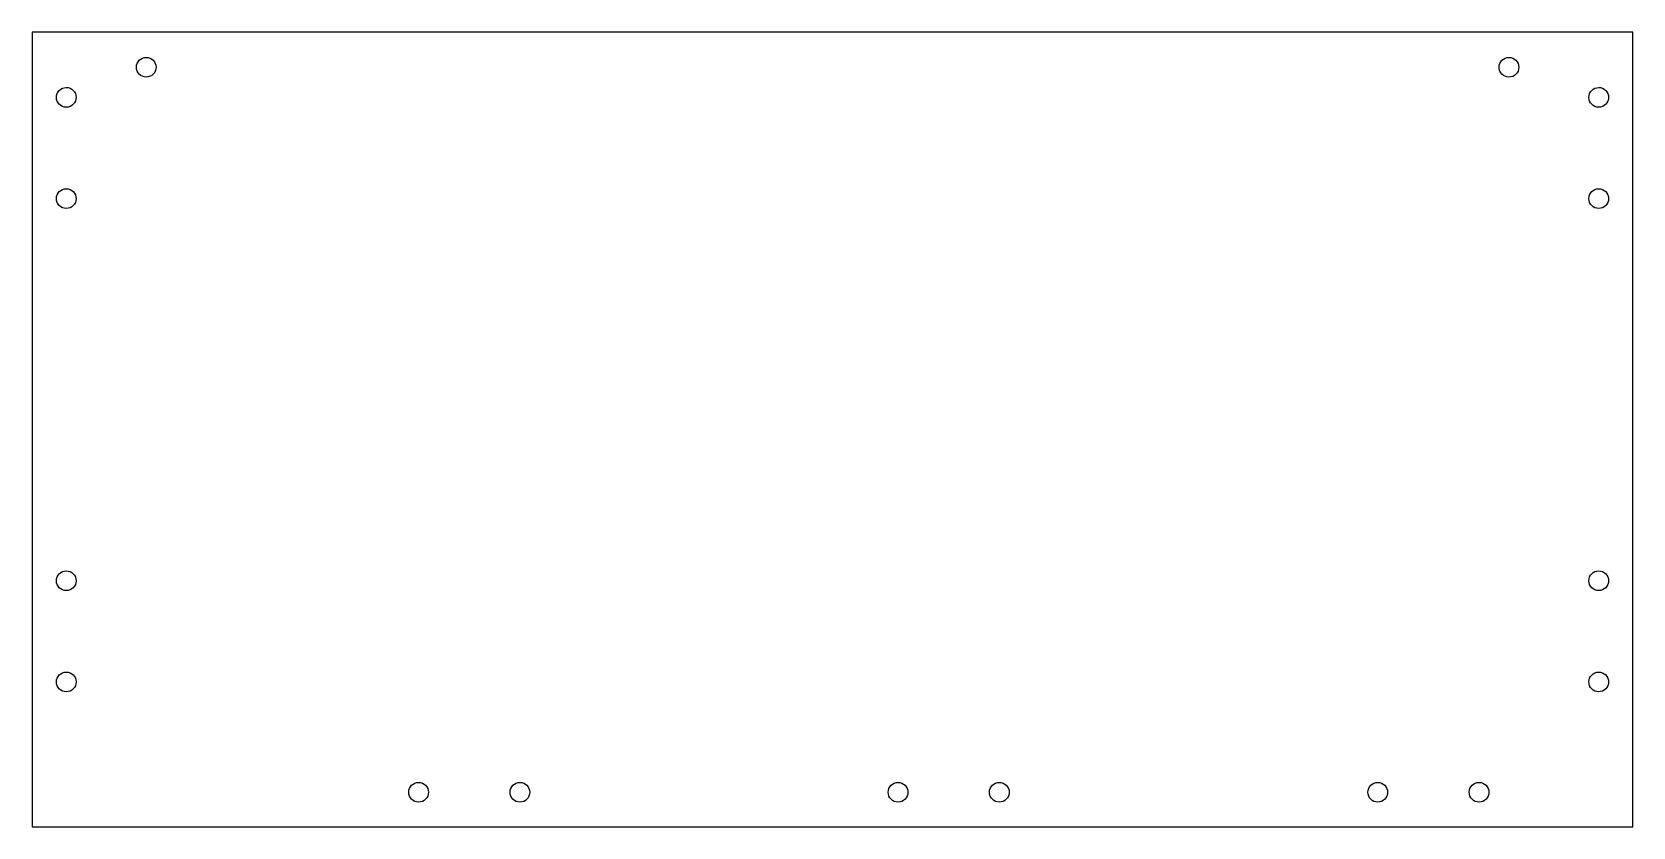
# Model space of a CAD drawing. Header units: millimetres. Extents: x 3 to 337, y -208 to -42.
import ezdxf

# ---------------------------------------------------------------- set-up
doc = ezdxf.new("R2010")
doc.units = ezdxf.units.MM
doc.layers.get('0').update_dxf_attribs({"linetype": 'CONTINUOUS'})

msp = doc.modelspace()

# ---------------------------------------------------------------- linework, layer by layer
msp.add_lwpolyline([(337.106611, -207.876619), (337.106611, -42.111223), (3.323382, -42.111223), (3.323382, -207.876619), (4.67776, -207.876566)], close=True)
for points in [[(25.074147, -49.452911, 303), (25.074148, -48.31579, 303), (25.995965, -47.393973, 303), (27.133086, -47.393973, 303)], [(27.133086, -51.511848, 303), (25.995965, -51.511848, 303), (25.074148, -50.590029, 303), (25.074147, -49.452911, 303)], [(27.133086, -47.393973, 303), (28.270206, -47.393973, 303), (29.192023, -48.31579, 303), (29.192024, -49.452911, 303)], [(29.192024, -49.452911, 303), (29.192023, -50.590029, 303), (28.270206, -51.511848, 303), (27.133086, -51.511848, 303)], [(309.18828, -49.452911, 303), (309.18828, -48.315795, 303), (310.110088, -47.393979, 303), (311.247215, -47.393973, 303)], [(311.247215, -51.511848, 303), (310.110088, -51.51184, 303), (309.18828, -50.590024, 303), (309.18828, -49.452911, 303)], [(311.247215, -47.393973, 303), (311.793288, -47.393968, 303), (312.316978, -47.610889, 303), (312.703111, -47.997017, 303)], [(312.703111, -47.997017, 303), (313.089244, -48.383142, 303), (313.306176, -48.906842, 303), (313.306176, -49.452911, 303)], [(313.306176, -49.452911, 303), (313.306176, -49.998976, 303), (313.089244, -50.522677, 303), (312.703111, -50.908804, 303)], [(312.703111, -50.908804, 303), (312.316978, -51.294929, 303), (311.793288, -51.511853, 303), (311.247215, -51.511848, 303)], [(8.406145, -55.733908, 303), (8.406146, -54.596787, 303), (9.327964, -53.67497, 303), (10.465084, -53.67497, 303)], [(10.465084, -57.792847, 303), (9.327964, -57.792845, 303), (8.406146, -56.871028, 303), (8.406145, -55.733908, 303)], [(10.465084, -53.67497, 303), (11.011148, -53.67497, 303), (11.534848, -53.891892, 303), (11.920974, -54.278017, 303)], [(11.920974, -54.278017, 303), (12.307101, -54.664144, 303), (12.524024, -55.187842, 303), (12.524025, -55.733908, 303)], [(12.524025, -55.733908, 303), (12.524024, -56.279973, 303), (12.307101, -56.803671, 303), (11.920974, -57.189796, 303)], [(327.906307, -55.733908, 303), (327.906307, -54.596792, 303), (328.828116, -53.674976, 303), (329.965215, -53.67497, 303)], [(329.965215, -57.792847, 303), (328.828116, -57.792837, 303), (327.906307, -56.871023, 303), (327.906307, -55.733908, 303)], [(329.965215, -53.67497, 303), (330.511289, -53.674965, 303), (331.034979, -53.891886, 303), (331.421112, -54.278014, 303)], [(331.421112, -54.278014, 303), (331.807245, -54.664139, 303), (332.024176, -55.187842, 303), (332.024176, -55.733908, 303)], [(332.024176, -55.733908, 303), (332.024176, -56.279973, 303), (331.807245, -56.803676, 303), (331.421112, -57.189801, 303)], [(11.920974, -57.189796, 303), (11.534848, -57.575923, 303), (11.011148, -57.792847, 303), (10.465084, -57.792847, 303)], [(331.421112, -57.189801, 303), (331.034979, -57.575929, 303), (330.511289, -57.79285, 303), (329.965215, -57.792847, 303)], [(8.406145, -76.853912, 303), (8.406146, -75.716791, 303), (9.327964, -74.794975, 303), (10.465084, -74.794972, 303)], [(10.465084, -74.794972, 303), (11.011148, -74.794972, 303), (11.534848, -75.011896, 303), (11.920974, -75.398021, 303)], [(11.920974, -75.398021, 303), (12.307101, -75.784146, 303), (12.524024, -76.307847, 303), (12.524025, -76.853912, 303)], [(327.906307, -76.853912, 303), (327.906307, -75.716797, 303), (328.828116, -74.79498, 303), (329.965215, -74.794972, 303)], [(329.965215, -74.794972, 303), (330.511289, -74.79497, 303), (331.034979, -75.011891, 303), (331.421112, -75.398019, 303)], [(331.421112, -75.398019, 303), (331.807245, -75.784144, 303), (332.024176, -76.307844, 303), (332.024176, -76.853912, 303)], [(10.465084, -78.912849, 303), (9.327964, -78.912849, 303), (8.406146, -77.991033, 303), (8.406145, -76.853912, 303)], [(11.920974, -78.309803, 303), (11.534848, -78.695926, 303), (11.011148, -78.912849, 303), (10.465084, -78.912849, 303)], [(12.524025, -76.853912, 303), (12.524024, -77.399975, 303), (12.307101, -77.923676, 303), (11.920974, -78.309803, 303)], [(329.965215, -78.912849, 303), (328.828116, -78.912842, 303), (327.906307, -77.991025, 303), (327.906307, -76.853912, 303)], [(331.421112, -78.309806, 303), (331.034979, -78.695931, 303), (330.511289, -78.912852, 303), (329.965215, -78.912849, 303)], [(332.024176, -76.853912, 303), (332.024176, -77.399978, 303), (331.807245, -77.923678, 303), (331.421112, -78.309806, 303)], [(8.406145, -156.520909, 303), (8.406146, -155.383791, 303), (9.327964, -154.461972, 303), (10.465084, -154.461972, 303)], [(10.465084, -158.579849, 303), (9.327964, -158.579849, 303), (8.406146, -157.65803, 303), (8.406145, -156.520909, 303)], [(10.465084, -154.461972, 303), (11.602204, -154.461972, 303), (12.524022, -155.383791, 303), (12.524022, -156.520909, 303)], [(12.524022, -156.520909, 303), (12.524022, -157.65803, 303), (11.602204, -158.579849, 303), (10.465084, -158.579849, 303)], [(327.906307, -156.520909, 303), (327.906307, -155.383796, 303), (328.828116, -154.46198, 303), (329.965215, -154.461972, 303)], [(329.965215, -158.579849, 303), (328.828116, -158.579841, 303), (327.906307, -157.658025, 303), (327.906307, -156.520909, 303)], [(329.965215, -154.461972, 303), (330.511289, -154.461969, 303), (331.034979, -154.67889, 303), (331.421112, -155.065015, 303)], [(331.421112, -155.065015, 303), (331.807245, -155.451143, 303), (332.024176, -155.974843, 303), (332.024176, -156.520909, 303)], [(332.024176, -156.520909, 303), (332.024176, -157.066977, 303), (331.807245, -157.590678, 303), (331.421112, -157.976803, 303)], [(331.421112, -157.976803, 303), (331.034979, -158.36293, 303), (330.511289, -158.579852, 303), (329.965215, -158.579849, 303)], [(8.406145, -177.640909, 303), (8.406146, -176.503782, 303), (9.327964, -175.581974, 303), (10.465084, -175.581974, 303)], [(10.465084, -175.581974, 303), (11.602204, -175.581974, 303), (12.524022, -176.503782, 303), (12.524022, -177.640909, 303)], [(327.906307, -177.640909, 303), (327.906307, -176.503809, 303), (328.828116, -175.581982, 303), (329.965215, -175.581974, 303)], [(329.965215, -175.581974, 303), (330.511289, -175.581969, 303), (331.034979, -175.798879, 303), (331.421112, -176.185012, 303)], [(331.421112, -176.185012, 303), (331.807245, -176.571145, 303), (332.024176, -177.094835, 303), (332.024176, -177.640909, 303)], [(10.465084, -179.699843, 303), (9.327964, -179.699843, 303), (8.406146, -178.778035, 303), (8.406145, -177.640909, 303)], [(12.524022, -177.640909, 303), (12.524022, -178.778035, 303), (11.602204, -179.699843, 303), (10.465084, -179.699843, 303)], [(329.965215, -179.699843, 303), (328.828116, -179.699843, 303), (327.906307, -178.778035, 303), (327.906307, -177.640909, 303)], [(331.421112, -179.096805, 303), (331.034979, -179.482938, 303), (330.511289, -179.699843, 303), (329.965215, -179.699843, 303)], [(332.024176, -177.640909, 303), (332.024176, -178.186982, 303), (331.807245, -178.710672, 303), (331.421112, -179.096805, 303)], [(81.862146, -200.63492, 303), (81.862146, -199.497794, 303), (82.783965, -198.575959, 303), (83.921083, -198.575959, 303)], [(83.921083, -198.575959, 303), (85.058204, -198.575959, 303), (85.980023, -199.497794, 303), (85.980023, -200.63492, 303)], [(102.982151, -200.63492, 303), (102.982151, -199.497794, 303), (103.903967, -198.575959, 303), (105.041088, -198.575959, 303)], [(105.041088, -198.575959, 303), (106.178209, -198.575959, 303), (107.100025, -199.497794, 303), (107.100025, -200.63492, 303)], [(181.817787, -200.63492, 303), (181.817787, -199.497794, 303), (182.739606, -198.575959, 303), (183.876724, -198.575959, 303)], [(183.876724, -198.575959, 303), (185.013845, -198.575959, 303), (185.935664, -199.497794, 303), (185.935664, -200.63492, 303)], [(202.937792, -200.63492, 303), (202.937792, -199.497794, 303), (203.859608, -198.575959, 303), (204.996729, -198.575959, 303)], [(204.996729, -198.575959, 303), (206.13385, -198.575959, 303), (207.055666, -199.497794, 303), (207.055666, -200.63492, 303)], [(281.842802, -200.63492, 303), (281.842802, -199.497794, 303), (282.76461, -198.575959, 303), (283.901736, -198.575959, 303)], [(283.901736, -198.575959, 303), (285.038862, -198.575959, 303), (285.960671, -199.497794, 303), (285.960671, -200.63492, 303)], [(302.962796, -200.63492, 303), (302.962796, -199.497794, 303), (303.884631, -198.575959, 303), (305.021757, -198.575959, 303)], [(305.021757, -198.575959, 303), (306.158857, -198.575959, 303), (307.080691, -199.497794, 303), (307.080691, -200.63492, 303)], [(83.921083, -202.693855, 303), (82.783965, -202.693855, 303), (81.862146, -201.77202, 303), (81.862146, -200.63492, 303)], [(85.980023, -200.63492, 303), (85.980023, -201.77202, 303), (85.058204, -202.693855, 303), (83.921083, -202.693855, 303)], [(105.041088, -202.693855, 303), (103.903967, -202.693855, 303), (102.982151, -201.77202, 303), (102.982151, -200.63492, 303)], [(107.100025, -200.63492, 303), (107.100025, -201.77202, 303), (106.178209, -202.693855, 303), (105.041088, -202.693855, 303)], [(183.876724, -202.693855, 303), (182.739606, -202.693855, 303), (181.817787, -201.77202, 303), (181.817787, -200.63492, 303)], [(185.935664, -200.63492, 303), (185.935664, -201.77202, 303), (185.013845, -202.693855, 303), (183.876724, -202.693855, 303)], [(204.996729, -202.693855, 303), (203.859608, -202.693855, 303), (202.937792, -201.77202, 303), (202.937792, -200.63492, 303)], [(207.055666, -200.63492, 303), (207.055666, -201.77202, 303), (206.13385, -202.693855, 303), (204.996729, -202.693855, 303)], [(283.901736, -202.693855, 303), (282.76461, -202.693855, 303), (281.842802, -201.77202, 303), (281.842802, -200.63492, 303)], [(285.960671, -200.63492, 303), (285.960671, -201.77202, 303), (285.038862, -202.693855, 303), (283.901736, -202.693855, 303)], [(305.021757, -202.693855, 303), (303.884631, -202.693855, 303), (302.962796, -201.77202, 303), (302.962796, -200.63492, 303)], [(307.080691, -200.63492, 303), (307.080691, -201.77202, 303), (306.158857, -202.693855, 303), (305.021757, -202.693855, 303)]]:
    msp.add_open_spline(points, degree=3)

doc.saveas('drawing.dxf')
